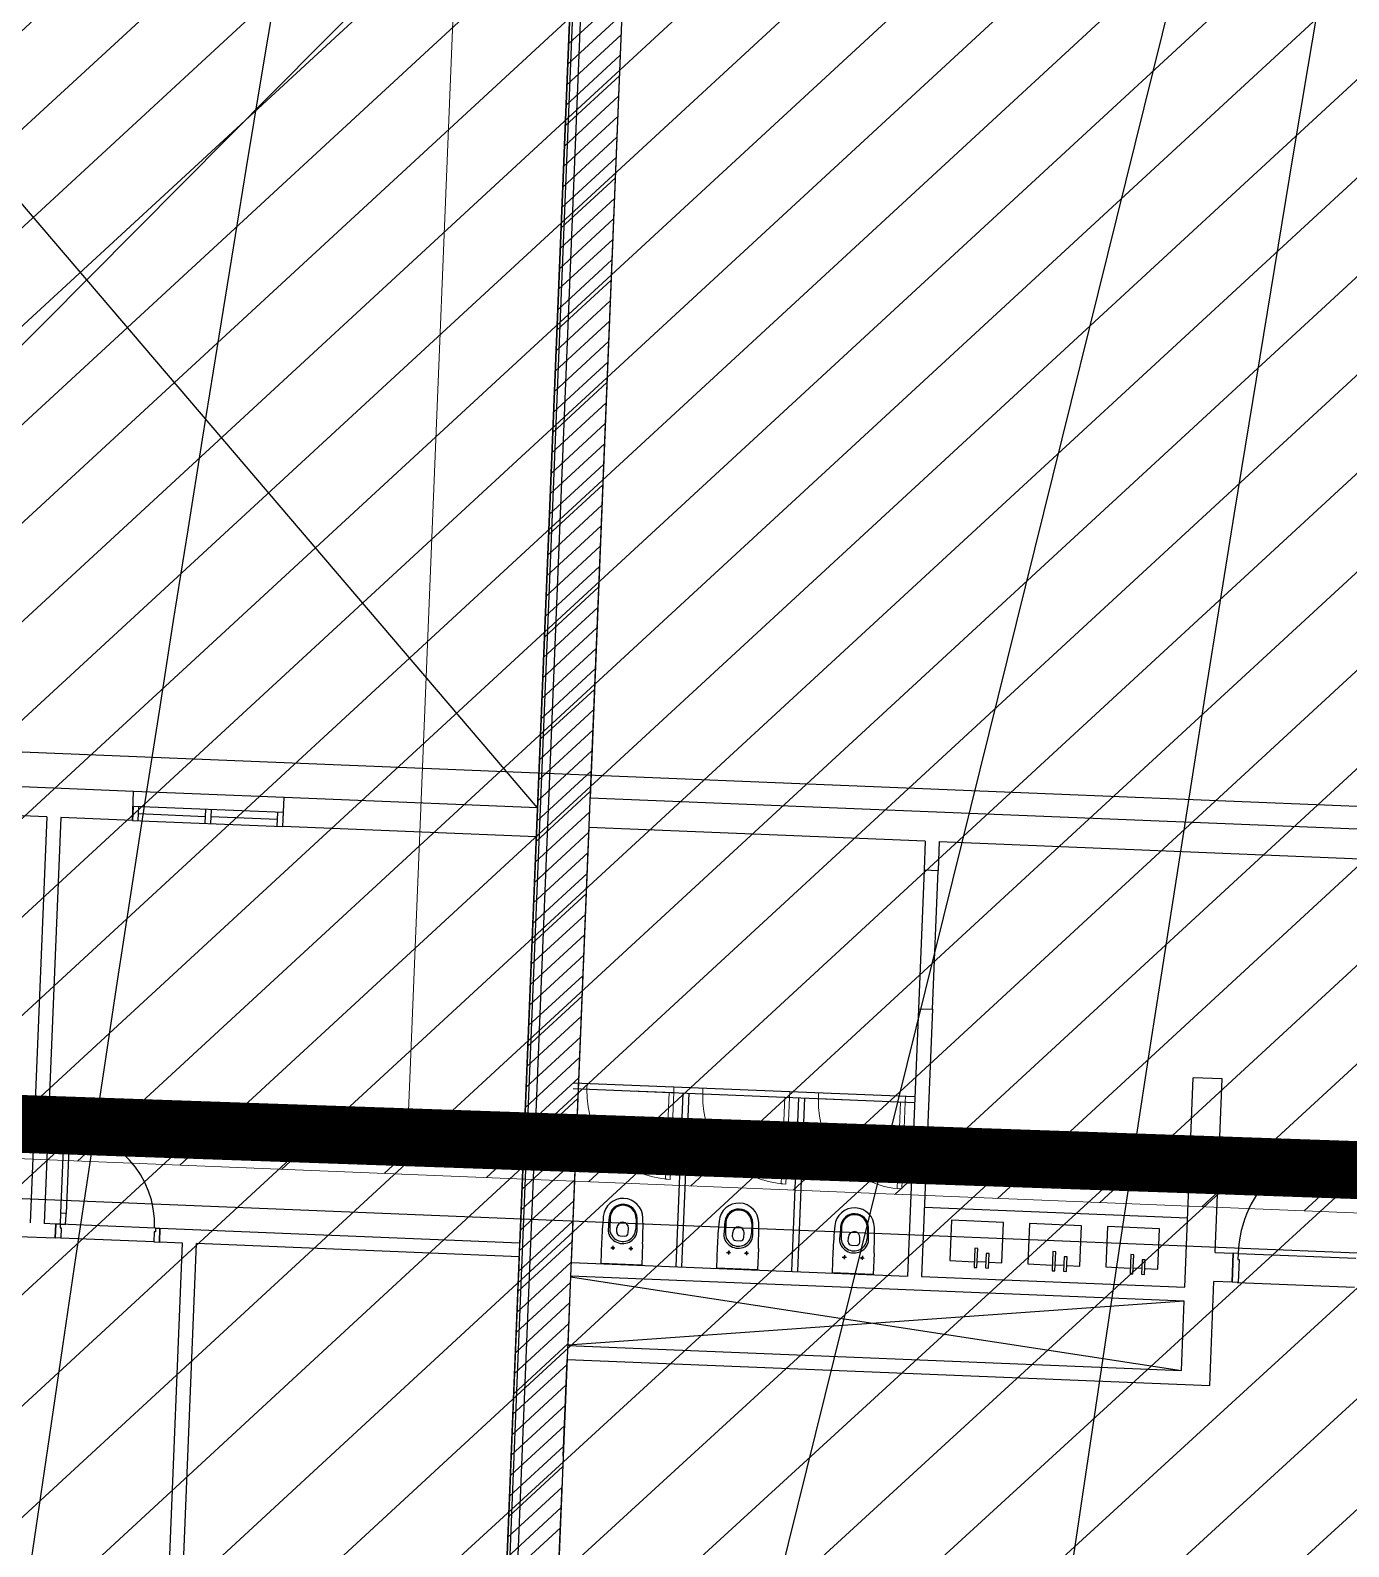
# Model space of a CAD drawing. Extents: x -678889171 to 586587, y -792238163 to 335485.
# Drawn here: x -678744992 to -678733608, y -791956724 to -791943630 of the extents above; entities that cross this region are included whole.
import ezdxf
from ezdxf.enums import TextEntityAlignment as Align

# ---------------------------------------------------------------- set-up
doc = ezdxf.new("R2010")
doc.units = 0
doc.header["$MEASUREMENT"] = 0
for name, color, linetype in [('A-FLOR-PATT', 252, 'Continuous'), ('A-SITE-PATT', 252, 'Continuous'), ('A-WALL', 252, 'Continuous')]:
    doc.layers.add(name, color=color, linetype=linetype)
for name, color, linetype, lineweight in [('BASEMENT3 LAYOUT$0$A-TABL-TEXT', 252, 'Continuous', 30), ('BASEMENT3 LAYOUT$0$HATCH1', 252, 'Continuous', 15), ('BASEMENT3 LAYOUT$0$HATCH2', 252, 'Continuous', 15), ('Ground floor Towers$0$04-Ground Floor$0$000 admin typ - Copy trial 2 - upper$0$A-DOOR-FULL', 252, 'Continuous', 20)]:
    doc.layers.add(name, color=color, linetype=linetype, lineweight=lineweight)
doc.styles.add('Ground floor Towers$0$$Bas01-Rname$0$EN-SC', font='swissc.ttf')
doc.styles.add('Ground floor Towers$0$$Bas01-Rname$0$EN-SCL', font='swisscl.ttf')
doc.styles.add('Ground floor Towers$0$04-Ground Floor$0$V2-lower ground$0$LEVEL  FOR LICENSE LOWER GR$0$$LG- LEVEL$0$AR-SR', font='sarb.shx')

# ---------------------------------------------------------------- blocks, each defined once
blk = doc.blocks.new('A$C61C61320')
at = {"layer": 'BASEMENT3 LAYOUT$0$HATCH2'}
h = blk.add_hatch(dxfattribs=at)
h.set_pattern_fill('ANSI31', color=256, scale=5000, style=0)
h.set_pattern_definition([(45, (1320016.062358054, 343948.7931753235), (-441.9417382415922, 441.9417382415922), [])])
h.paths.add_polyline_path([(11086.00013759569, 20764.88754983409), (-87874.57371154218, 20764.88754983409), (-87874.57371154218, -14411.92520058152), (11086.00013759569, -14411.92520058152)])
h = blk.add_hatch(dxfattribs=at)
h.set_pattern_fill('JIS_WOOD', color=256, scale=1000, style=0)
h.set_pattern_definition([(45, (-845211.5632561638, -471074.8112416068), (-499.9999991609842, 499.9999991609843), [])])
edge = h.paths.add_edge_path()
edge.add_line((-87728.88771757309, -14436.92520058164), (11085.99286301623, -14077.61977391216))
edge.add_line((11085.9928630162, -14077.61977391216), (11086.00013759563, -61296.12011963065))
edge.add_line((11086.00013759569, -61296.12011963065), (-23868.16462742418, -60220.57708285929))
edge.add_line((-23868.16462742421, -60220.57708285929), (-23388.15647815715, -47455.2645226442))
edge.add_arc((-38984.06513334403, -44366.02445463254), 15898.9235792472, 348.7958745272753, 525.9866040010601)
edge.add_line((-54409.82303213701, -40516.12001080933), (-55179.78612954497, -49076.3717473704))
edge.add_line((-55179.78612954495, -49076.3717473704), (-87616.00626249687, -47227.09333388295))
edge.add_line((-87616.00626249681, -47227.09333388295), (-87728.88771757303, -14436.92520058164))
at = {"layer": 'BASEMENT3 LAYOUT$0$A-TABL-TEXT', "const_width": 500}
blk.add_lwpolyline([(-87874.57371154218, -14411.92520058152), (11006.35061529244, -13813.14535745487)], dxfattribs=at)
at = {"layer": 'BASEMENT3 LAYOUT$0$HATCH1'}
blk.add_lwpolyline([(-34954.57419444504, 20764.88754983409), (11086.00013759569, 20764.88754983409), (11086.00013759569, -14077.61977391367), (-34954.57419444504, -14077.61016135014), (-34954.57429169421, 20764.8875468953)], dxfattribs=at)
at = {"layer": 'BASEMENT3 LAYOUT$0$HATCH2'}
blk.add_lwpolyline([(11086.00013759569, 20764.88754983409), (-87874.57371154218, 20764.88754983409), (-87874.57371154218, -14411.92520058152), (11086.00013759569, -14411.92520058152)], close=True, dxfattribs=at)
blk = doc.blocks.new('2')
at = {"layer": 'BASEMENT3 LAYOUT$0$A-TABL-TEXT', "const_width": 500}
blk.add_lwpolyline([(28948.80462125619, 217778.7896551112), (130982.8937054502, 218396.6636916995)], dxfattribs=at)
at = {"layer": 'BASEMENT3 LAYOUT$0$HATCH1'}
blk.add_lwpolyline([(82966.28210714832, 252962.2482544654), (129006.8564391891, 252962.2482544654), (129006.8564391891, 218119.7409307177), (82966.28210714832, 218119.7505432812), (82966.28200989915, 252962.2482515266)], dxfattribs=at)
blk = doc.blocks.new('Ground floor Towers$0$04-Ground Floor$0$000 admin typ - Copy trial 2 - upper$0$$DD-04-LEVEL LG$0$a-up-t3-a$0$WATG_DOORSINGLE_M3')
at = {"layer": 'Ground floor Towers$0$04-Ground Floor$0$000 admin typ - Copy trial 2 - upper$0$A-DOOR-FULL'}
for p, q in [((150.0000000000146, -2.91038304567337e-11), (900, 0)), ((900.0000000000073, -50), (900, 0)), ((150.0000000000146, -50.0000000000291), (150.0000000000146, -2.91038304567337e-11)), ((150.0000000000146, -50.0000000000291), (900.0000000000073, -50))]:
    blk.add_line(p, q, dxfattribs=at)
blk.add_lwpolyline([(150.0000000000146, -50.0000000000291), (150.0000000000218, -800), (190.0000000000146, -800), (190.0000000000146, -50)], close=True, dxfattribs=at)
blk.add_arc((150.0000000000146, -50.0000000000291), 749.9999999999857, 270, 0, dxfattribs=at)
blk = doc.blocks.new('GR')
at = {"layer": 'A-FLOR-PATT'}
for p, q in [((50170, 200055), (65898.1526684232, 276722.6189415882)), ((53965, 225220), (53965, 268350)), ((53891.5995930568, 257097.6238647509), (53891.59959305682, 226806.1981372059)), ((53869.33474691274, 253705.3815454943), (53869.33474690996, 232396.5355519501)), ((54319.33475942932, 253705.3815454943), (54319.33478700568, 236258.7779841805)), ((53869.33479467503, 226805.3815133376), (53869.33479467515, 245310.1052580429)), ((54319.33479467497, 245310.1052580429), (54319.33479467503, 226805.3815133376)), ((53869.33474691046, 236156.2079005374), (45806.68012906856, 244858.8018801451)), ((45806.68012906857, 236195.5061223729), (53641.59954529338, 244756.1981928044)), ((53869.334794675, 242759.1323846807), (54319.334794675, 243209.1323846807)), ((53869.334794675, 242582.3556893845), (54319.33479467453, 243032.355689384)), ((53869.334794675, 242405.5789940874), (54319.334794675, 242855.5789940874)), ((53869.33479467453, 242228.8022987908), (54319.33479467453, 242678.8022987908)), ((53869.334794675, 242052.0256034941), (54319.334794675, 242502.0256034941)), ((53869.334794675, 241875.248908198), (54319.33479467453, 242325.2489081975)), ((53869.334794675, 241698.4722129009), (54319.334794675, 242148.4722129009)), ((53869.33479467453, 241521.6955176042), (54319.33479467453, 241971.6955176042)), ((53869.334794675, 241344.9188223076), (54319.334794675, 241794.9188223076)), ((53869.334794675, 241168.1421270114), (54319.33479467453, 241618.142127011)), ((53869.334794675, 240991.3654317143), (54319.334794675, 241441.3654317143)), ((53869.33479467453, 240814.5887364177), (54319.33479467453, 241264.5887364177)), ((53869.334794675, 240637.8120411211), (54319.334794675, 241087.8120411211)), ((53869.334794675, 240461.0353458249), (54319.33479467453, 240911.0353458244)), ((53869.334794675, 240284.2586505278), (54319.334794675, 240734.2586505278)), ((53869.33479467453, 240107.4819552312), (54319.33479467453, 240557.4819552312)), ((53869.334794675, 239930.7052599345), (54319.334794675, 240380.7052599345)), ((53869.334794675, 239753.9285646384), (54319.33479467453, 240203.9285646379)), ((53869.334794675, 239577.1518693413), (54319.334794675, 240027.1518693413)), ((53869.33479467453, 239400.3751740446), (54319.33479467453, 239850.3751740446)), ((53869.334794675, 239223.598478748), (54319.334794675, 239673.598478748)), ((53869.334794675, 239046.8217834518), (54319.33479467453, 239496.8217834514)), ((53869.334794675, 238870.0450881547), (54319.334794675, 239320.0450881547)), ((53869.33479467453, 238693.2683928581), (54319.33479467453, 239143.2683928581)), ((53869.334794675, 238516.4916975615), (54319.334794675, 238966.4916975615)), ((53869.334794675, 238339.7150022653), (54319.33479467453, 238789.7150022648)), ((53869.334794675, 238162.9383069682), (54319.334794675, 238612.9383069682)), ((53869.33479467453, 237986.1616116716), (54319.33479467453, 238436.1616116716)), ((53869.334794675, 237809.3849163749), (54319.334794675, 238259.3849163749)), ((53869.334794675, 237632.6082210788), (54319.33479467453, 238082.6082210783)), ((53869.334794675, 237455.8315257817), (54319.334794675, 237905.8315257817)), ((53869.33479467453, 237279.054830485), (54319.33479467453, 237729.054830485)), ((53869.334794675, 237102.2781351884), (54319.334794675, 237552.2781351884)), ((53869.334794675, 236925.5014398922), (54319.33479467453, 237375.5014398918)), ((53869.334794675, 236748.7247445951), (54319.334794675, 237198.7247445951)), ((53869.33479467453, 236571.9480492985), (54319.33479467453, 237021.9480492985)), ((53869.334794675, 236395.1713540019), (54319.334794675, 236845.1713540019)), ((53869.334794675, 236218.3946587057), (54319.33479467453, 236668.3946587052)), ((53869.334794675, 236041.6179634086), (54319.334794675, 236491.6179634086)), ((58315, 236455), (-2250.000000000029, 236455)), ((106690.0000000001, 236455), (58315, 236455)), ((53869.33479467453, 235864.841268112), (54319.33479467453, 236314.841268112)), ((62694.55217839773, 236258.7779841803), (54319.33478700568, 236258.7779841805)), ((50379.07781717762, 236156.2079005374), (49139.07781717774, 236156.2079005374)), ((51679.07781717768, 236156.2079005378), (50379.07781717768, 236156.2078951449)), ((50379.07781717768, 235906.2078951443), (50379.07781717763, 236156.2079005381)), ((53869.33474691045, 236156.2079005374), (51679.07781717763, 236156.2079005374)), ((51679.07781717768, 235906.2078951446), (51679.07781717763, 236156.2079005384)), ((53869.334794675, 235688.0645728153), (54319.334794675, 236138.0645728153)), ((51679.07781717763, 236026.207895144), (50379.07781717765, 236026.2078951443)), ((50379.07781717765, 236026.2078951443), (50379.07781717765, 235906.2078951443)), ((50429.07781717763, 235906.2078951443), (50429.07781717763, 236026.207895144)), ((50429.07781717763, 235966.3269411741), (51004.07781717763, 235966.3269411741)), ((51004.07781717763, 236026.2078951442), (51004.07781717763, 235906.2078951441)), ((51054.07781717763, 236026.2078951442), (51054.07781717763, 235906.2078951441)), ((51054.07781717763, 235966.3269411741), (51629.07781717763, 235966.3269411742)), ((51629.07781717763, 235906.4459872043), (51629.07781717763, 236026.207895144)), ((51679.07781717763, 235906.207895144), (51679.07781717763, 236026.207895144)), ((54319.33478740491, 236006.2014328114), (54319.33479334728, 232246.6646814799)), ((57226.59956900119, 236006.2014328112), (54319.33478740491, 236006.2014328114)), ((57226.59956900119, 236006.2014328498), (57226.59956900131, 235756.8200706118)), ((57346.59956900119, 236006.2014328498), (57346.59956900131, 235756.8200706118)), ((57346.59956900119, 236006.2014328498), (61128.81698157908, 236006.2014328523)), ((49639.07781717768, 235906.2079005374), (49139.07781717769, 235906.2079005374)), ((49639.07781717768, 235906.2079005374), (49639.07777421843, 232396.535553419)), ((50379.07781717768, 235906.2079005374), (49759.07781717768, 235906.2079005374)), ((49759.07781717768, 235906.2079005374), (49759.07781717768, 232396.5355519501)), ((50379.07781717765, 235906.2078951443), (51679.07781717763, 235906.207895144)), ((53869.33474691041, 235906.2079005375), (51679.07781717768, 235906.2079005374)), ((53869.334794675, 235511.2878775191), (54319.33479467453, 235961.2878775187)), ((53869.334794675, 235334.511182222), (54319.334794675, 235784.511182222)), ((57226.59956900128, 235756.8200706118), (57346.59956900128, 235756.8200706118)), ((57226.59956900128, 235756.8200706118), (57226.59956900128, 234556.8200706119)), ((57346.59956900131, 234556.8200706119), (57346.59956900131, 235756.8200706118)), ((53869.33479467453, 235157.7344869254), (54319.33479467453, 235607.7344869254)), ((53869.334794675, 234980.9577916288), (54319.334794675, 235430.9577916288)), ((53869.334794675, 234804.1810963326), (54319.33479467453, 235254.1810963321)), ((53869.334794675, 234627.4044010355), (54319.334794675, 235077.4044010355)), ((53869.33479467453, 234450.6277057389), (54319.33479467453, 234900.6277057389)), ((53869.334794675, 234273.8510104422), (54319.334794675, 234723.8510104422)), ((53869.334794675, 234097.0743151461), (54319.33479467453, 234547.0743151456)), ((57226.59956900128, 234556.8200706119), (57346.59956900128, 234556.8200706119)), ((57226.59956900131, 234556.8200706119), (57226.59956900131, 232246.6646815184)), ((57346.59956900131, 234556.8200706119), (57346.59956900131, 232246.6646815184)), ((53869.334794675, 233920.297619849), (54319.334794675, 234370.297619849)), ((53869.33479467453, 233743.5209245523), (54319.33479467453, 234193.5209245523)), ((53869.334794675, 233566.7442292557), (54319.334794675, 234016.7442292557)), ((59871.66945851601, 234056.8200706119), (59621.66945851601, 234056.8200706119)), ((59621.66945851593, 232246.6646814752), (59621.66945851601, 234056.8200706119)), ((59871.66945851584, 232556.8200706119), (59871.66945851601, 234056.8200706119)), ((53869.334794675, 233389.9675339595), (54319.33479467453, 233839.9675339591)), ((54276.59956907404, 233796.6646814801), (57226.59956900131, 233796.6646815186)), ((54276.59956907404, 233746.6646814799), (57226.59956900131, 233746.6646815184)), ((55226.59956900093, 232246.6646815184), (55226.59956900093, 233746.6646815184)), ((55276.5995690011, 232246.6646815184), (55276.5995690011, 233746.6646815184)), ((56226.5995690011, 232246.6646815184), (56226.5995690011, 233746.6646815184)), ((56276.59956900128, 232246.6646815184), (56276.59956900128, 233746.6646815184)), ((53869.334794675, 233213.1908386624), (54319.334794675, 233663.1908386624)), ((53869.33479467453, 233036.4141433658), (54319.33479467453, 233486.4141433658)), ((53869.334794675, 232859.6374480692), (54319.334794675, 233309.6374480692)), ((49896.67632683623, 233211.2859030928), (49944.0447374034, 233211.3031251158)), ((49896.7107708822, 233116.5490819581), (49896.67632683623, 233211.2859030928)), ((49944.07918144937, 233116.5663039811), (49896.7107708822, 233116.5490819581)), ((49896.7107708822, 233116.5490819581), (49896.93810158584, 232491.28606247)), ((49944.0447374034, 233211.3031251158), (49944.07470372343, 233128.8820907288)), ((49944.07470372343, 233128.8820907288), (49944.0447374034, 233211.3031251158)), ((49944.0447374034, 233211.3031251158), (49944.07918144937, 233116.5663039811)), ((49944.07918144937, 233116.5663039811), (49944.30651215301, 232491.303284493)), ((53869.334794675, 232682.860752773), (54319.33479467453, 233132.8607527725)), ((53869.334794675, 232506.0840574759), (54319.334794675, 232956.0840574759)), ((57346.59956900131, 232846.6646815184), (59621.66945851593, 232846.6646814752)), ((53869.33479467453, 232329.3073621793), (54319.33479467453, 232779.3073621793)), ((57585.29566629608, 232743.8860364657), (57584.65632896037, 232393.8866203979)), ((58035.29491552605, 232743.0640313198), (57585.29566629608, 232743.8860364657)), ((58034.65557819034, 232393.064615252), (58035.29491552605, 232743.0640313198)), ((58259.13488914362, 232742.4947935434), (58258.49555180792, 232392.4953774757)), ((58709.13413837359, 232741.6727883975), (58259.13488914362, 232742.4947935434)), ((58708.49480103789, 232391.6733723297), (58709.13413837359, 232741.6727883975)), ((58932.97411199116, 232743.8860364657), (58932.33477465546, 232393.8866203979)), ((59382.97336122113, 232743.0640313198), (58932.97411199116, 232743.8860364657)), ((59382.33402388543, 232393.064615252), (59382.97336122113, 232743.0640313198)), ((-2250.000000000029, 232605), (106690.0000000001, 232605)), ((53869.334794675, 232152.5306668826), (54319.334794675, 232602.5306668826)), ((54639.81234901684, 232645.7694335248), (54639.3335913238, 232557.272023532)), ((54701.99956900093, 232522.0141461177), (54701.99956900093, 232561.1002299299)), ((54801.19956900093, 232522.0141461177), (54801.19956900093, 232561.1002299299)), ((54863.38678898502, 232645.7694335248), (54863.86554667806, 232557.272023532)), ((55639.81234901702, 232645.7694335641), (55639.33359132397, 232557.2720235713)), ((55701.99956900111, 232522.0141461571), (55701.99956900111, 232561.1002299692)), ((55801.1995690011, 232522.0141461571), (55801.1995690011, 232561.1002299692)), ((55863.38678898519, 232645.7694335641), (55863.86554667824, 232557.2720235713)), ((56639.81234901722, 232645.7694335641), (56639.33359132418, 232557.2720235713)), ((56701.99956900131, 232522.0141461571), (56701.99956900131, 232561.1002299692)), ((56801.19956900131, 232522.0141461571), (56801.19956900131, 232561.1002299692)), ((56863.38678898539, 232645.7694335641), (56863.86554667844, 232557.2720235713)), ((60070.87215402763, 232556.8085499952), (61086.6614594963, 232557.0304793119)), ((49944.30651215301, 232491.303284493), (49896.93810158584, 232491.28606247)), ((49896.93810158584, 232491.28606247), (49896.97254563181, 232396.5492413355)), ((49944.31098987896, 232478.9874977458), (49944.30651215301, 232491.303284493)), ((49944.34095619898, 232396.5664633585), (49944.31098987896, 232478.9874977458)), ((54574.09956900093, 232430.907826259), (54574.09956900092, 232246.6646814585)), ((54731.99956900093, 232492.0141461177), (54771.19956900093, 232492.0141461177)), ((54929.09956900093, 232430.907826259), (54929.09956900092, 232246.6646814585)), ((55574.0995690011, 232430.9078262983), (55574.0995690011, 232246.6646814979)), ((55731.99956900111, 232492.0141461571), (55771.1995690011, 232492.0141461571)), ((55929.0995690011, 232430.9078262983), (55929.0995690011, 232246.6646814979)), ((56574.09956900131, 232430.9078262983), (56574.0995690013, 232246.6646814979)), ((56731.99956900131, 232492.0141461571), (56771.19956900131, 232492.0141461571)), ((56929.09956900131, 232430.9078262983), (56929.0995690013, 232246.6646814979)), ((57797.36741443233, 232509.4982243011), (57797.06464042464, 232343.4985004914)), ((57822.36737292365, 232509.4526258057), (57797.36741443233, 232509.4982243011)), ((57822.06459891588, 232343.4529019964), (57822.36737292365, 232509.4526258057)), ((57897.29429050214, 232469.3158968558), (57897.06447408629, 232343.3161065108)), ((57922.29424899337, 232469.2702983601), (57897.29429050214, 232469.3158968558)), ((57922.06443257775, 232343.2705080154), (57922.29424899337, 232469.2702983601)), ((58471.20663727987, 232508.1069813789), (58470.90386327218, 232342.1072575691)), ((58496.20659577119, 232508.0613828834), (58471.20663727987, 232508.1069813789)), ((58495.90382176342, 232342.0616590741), (58496.20659577119, 232508.0613828834)), ((58571.13351334968, 232467.9246539335), (58570.90369693383, 232341.9248635885)), ((58596.13347184091, 232467.8790554379), (58571.13351334968, 232467.9246539335)), ((58595.9036554253, 232341.8792650931), (58596.13347184091, 232467.8790554379)), ((59145.04586012741, 232509.4982243011), (59144.74308611972, 232343.4985004914)), ((59170.04581861873, 232509.4526258057), (59145.04586012741, 232509.4982243011)), ((59169.74304461096, 232343.4529019964), (59170.04581861873, 232509.4526258057)), ((59244.97273619723, 232469.3158968558), (59244.74291978138, 232343.3161065108)), ((59269.97269468845, 232469.2702983601), (59244.97273619723, 232469.3158968558)), ((59269.74287827284, 232343.2705080154), (59269.97269468845, 232469.2702983601)), ((59871.66945851593, 232556.8200706119), (60028.81661890859, 232556.8200706118)), ((60070.87215402763, 232556.8085499952), (60028.76689824014, 232556.8001753229)), ((60028.81662286463, 232306.8001802677), (60028.76689824014, 232556.8001753229)), ((60028.76689824014, 232556.8001753229), (60028.81662286463, 232306.8001802677)), ((60028.7669378017, 232556.6012719097), (60028.81662286463, 232306.8001802677)), ((60028.81661890859, 232556.8200706118), (60028.81661890856, 232306.8200706118)), ((60070.87215402763, 232556.8085499952), (60070.88262236805, 232504.1769802609)), ((60070.88262236805, 232504.1769802609), (60081.40893631498, 232504.179073929)), ((60081.40893631498, 232504.179073929), (60081.44819259905, 232306.8106486081)), ((49859.07781717768, 232396.535463717), (49759.07781717769, 232396.5354610388)), ((49896.97254563181, 232396.5492413355), (49859.07781717775, 232396.5354637171)), ((49859.07781717769, 232396.535463717), (49859.07781717769, 232276.5355622348)), ((49859.12144630949, 232276.5354716484), (49859.07781717775, 232396.5354637171)), ((50721.1828895025, 232396.8489045356), (49896.97254563181, 232396.5492413355)), ((49896.97254563181, 232396.5492413355), (49944.34095619898, 232396.5664633585)), ((49896.97254563181, 232396.5492413355), (49896.98431401327, 232364.180829777)), ((49896.98431401327, 232364.180829777), (49906.45799612685, 232364.1842741816)), ((49906.45799612685, 232364.1842741816), (49906.48985687713, 232276.5526936714)), ((50721.19465788396, 232364.4804929772), (50711.72097577038, 232364.4770485726)), ((50711.72097577038, 232364.4770485726), (50711.75283652067, 232276.8454680624)), ((50721.1828895025, 232396.8489045356), (50759.07761795609, 232396.8626821541)), ((50721.1828895025, 232396.8489045356), (50721.19465788396, 232364.4804929772)), ((50759.12124708784, 232276.8626900854), (50759.07761795609, 232396.8626821541)), ((50759.07761795609, 232396.8626821541), (50759.12124708784, 232276.8626900854)), ((50759.07768304099, 232396.6836690906), (50759.12124708784, 232276.8626900854)), ((50759.12124708784, 232396.8626440381), (50759.12124708784, 232276.8626900853)), ((50759.12124708784, 232396.5355519502), (53869.33474690996, 232396.5355519501)), ((53869.334794675, 231975.7539715865), (54319.33479467453, 232425.753971586)), ((54656.59956900093, 232386.6646814585), (54691.59956900093, 232386.6646814585)), ((54674.09956900093, 232404.1646814585), (54674.09956900093, 232369.1646814585)), ((54811.59956900093, 232386.6646814585), (54846.59956900093, 232386.6646814585)), ((54829.09956900093, 232404.1646814585), (54829.09956900093, 232369.1646814585)), ((55656.5995690011, 232386.6646814979), (55691.5995690011, 232386.6646814979)), ((55674.0995690011, 232404.1646814979), (55674.0995690011, 232369.1646814979)), ((55811.5995690011, 232386.6646814979), (55846.5995690011, 232386.6646814979)), ((55829.0995690011, 232404.1646814979), (55829.0995690011, 232369.1646814978)), ((56656.59956900131, 232386.6646814979), (56691.59956900131, 232386.6646814979)), ((56674.09956900131, 232404.1646814979), (56674.09956900131, 232369.1646814979)), ((56811.59956900131, 232386.6646814979), (56846.59956900131, 232386.6646814979)), ((56829.09956900131, 232404.1646814979), (56829.09956900131, 232369.1646814978)), ((57584.65632896037, 232393.8866203979), (57797.1558922433, 232393.4984514514)), ((57797.06464042464, 232343.4985004914), (57822.06459891588, 232343.4529019964)), ((57897.15567051488, 232393.3157152835), (57822.15579534433, 232393.452510769)), ((57897.06447408629, 232343.3161065108), (57922.06443257775, 232343.2705080154)), ((57922.15568377215, 232393.2701166885), (58034.65557819034, 232393.064615252)), ((58258.49555180792, 232392.4953774757), (58470.99511509085, 232392.1072085291)), ((58470.90386327218, 232342.1072575691), (58495.90382176342, 232342.0616590741)), ((58570.99489336242, 232391.9244723612), (58495.99501819188, 232392.0612678468)), ((58570.90369693383, 232341.9248635885), (58595.9036554253, 232341.8792650931)), ((58595.99490661969, 232391.8788737662), (58708.49480103789, 232391.6733723297)), ((58932.33477465546, 232393.8866203979), (59144.83433793839, 232393.4984514514)), ((59144.74308611972, 232343.4985004914), (59169.74304461096, 232343.4529019964)), ((59244.83411620996, 232393.3157152835), (59169.83424103942, 232393.452510769)), ((59244.74291978138, 232343.3161065108), (59269.74287827284, 232343.2705080154)), ((59269.83412946724, 232393.2701166885), (59382.33402388543, 232393.064615252)), ((60028.81661890856, 232306.8200706118), (59871.66945851593, 232306.8200706118)), ((59871.66945851593, 231406.6646814749), (59871.66945851593, 232306.8200706118)), ((60081.44819259905, 232306.8106486081), (60028.81662286463, 232306.8001802677)), ((60070.9218786523, 232306.8085549403), (61086.711184121, 232307.030484257)), ((49539.07777421841, 232276.5355622348), (49859.07781717769, 232276.5355676566)), ((49906.48985687713, 232276.5526936714), (49859.12144630949, 232276.5354716484)), ((50711.75283652067, 232276.8454680624), (49906.48985687713, 232276.5526936714)), ((50711.75283652067, 232276.8454680624), (50759.12124708784, 232276.8626900854)), ((50959.12124708785, 232276.862688391), (50759.12124708784, 232276.8626900853)), ((50959.12124708789, 228176.8496322421), (50959.12124708781, 232276.862688391)), ((53869.33474690995, 232276.5043224661), (51079.12124708784, 232276.8626863578)), ((51079.12124708789, 228176.8484309056), (51079.1212470878, 232276.8626863578)), ((53869.33474690995, 232276.5043224661), (53869.33474690926, 227056.8204976391)), ((53869.334794675, 231798.9772762894), (54319.334794675, 232248.9772762894)), ((54319.33479334728, 232246.6646814799), (57226.59956900131, 232246.6646814773)), ((54929.09956900093, 232246.6646814585), (54574.09956900093, 232246.6646814585)), ((55929.0995690011, 232246.6646814979), (55574.0995690011, 232246.6646814979)), ((56929.09956900131, 232246.6646814979), (56574.09956900131, 232246.6646814979)), ((57346.59956900131, 232246.6646814772), (59621.66945851593, 232246.6646814752)), ((53869.334794675, 231622.2005809932), (54319.33479467453, 232072.2005809927)), ((59621.66945851593, 232126.6646814752), (54319.33479353695, 232126.6646814799)), ((54319.33479353695, 232126.6646814799), (54319.33479448533, 231526.6646814799)), ((59621.66945851593, 232126.6646814752), (54319.334794675, 231531.461837716)), ((54319.334794675, 232121.867527913), (59621.66945851593, 231526.6646814752)), ((59621.66945851593, 231526.6646814752), (59621.66945851593, 232126.6646814752)), ((53869.334794675, 231445.4238856961), (54319.334794675, 231895.4238856961)), ((53869.334794675, 231268.6471903999), (54319.33479467453, 231718.6471903995)), ((53869.334794675, 231091.8704951028), (54319.334794675, 231541.8704951028)), ((54319.33479448533, 231526.6646814799), (59621.66945851593, 231526.6646814752)), ((54319.33479599484, 230571.6429590369), (54319.334794675, 231406.6646814799)), ((54319.334794675, 231406.6646814799), (59871.66945851593, 231406.6646814749)), ((53869.334794675, 230915.0937998067), (54319.33479467453, 231365.0937998062)), ((53869.334794675, 230738.3171045096), (54319.334794675, 231188.3171045096)), ((53869.334794675, 230561.5404092134), (54319.33479467453, 231011.5404092129)), ((53869.334794675, 230384.7637139163), (54319.334794675, 230834.7637139163)), ((53869.334794675, 230207.9870186201), (54319.33479467453, 230657.9870186197)), ((53869.334794675, 230031.210323323), (54319.334794675, 230481.210323323)), ((53869.334794675, 229854.4336280269), (54319.33479467453, 230304.4336280264)), ((54319.33480194682, 226806.0036511518), (54319.33479638999, 230321.6429590369)), ((54319.33479467503, 226807.2397949878), (54319.33479467503, 230321.6429590369)), ((54319.33480194682, 226806.0036511518), (54319.33479638999, 230307.2397729227)), ((53869.334794675, 229677.6569327298), (54319.334794675, 230127.6569327298)), ((53869.334794675, 229500.8802374336), (54319.33479467453, 229950.8802374331))]:
    blk.add_line(p, q, dxfattribs=at)
for centre in [(54674.09956900093, 232386.6646814585), (54829.09956900093, 232386.6646814585), (55674.0995690011, 232386.6646814979), (55829.0995690011, 232386.6646814979), (56674.09956900131, 232386.6646814979), (56829.09956900131, 232386.6646814979)]:
    blk.add_circle(centre, 7.5, dxfattribs=at)
for centre, radius, start, end in [((687279.656740699, 163488.6097753342), 649022.5456272444, 169.8809308091749, 188.016783999427), ((687279.656740699, 163488.6097753342), 640922.5456272444, 169.8809308091749, 188.016783999427), ((687279.656740699, 163488.6097753342), 632022.5456272444, 169.8809308091749, 188.016783999427), ((687279.656740699, 163488.6097753342), 623072.5456272444, 169.8809308091749, 188.016783999427), ((61068.91301060002, 232564.3779920811), 998.0694139264465, 88.99369003764434, 180.4333982871202), ((49896.97254563181, 232396.5492413355), 814.7367156066392, 0.02083137706691346, 90.0208313770663), ((54751.59956900093, 232645.1646814585), 171.5000000000001, 3.208157377632671, 176.7918426223673), ((54751.59956900093, 232645.1646814585), 120.5, 3.208157377316507, 176.7918426226835), ((54751.59956900093, 232645.1646814585), 111.7888557810301, 0.3099585346367201, 179.6900414653633), ((55751.5995690011, 232645.1646814979), 171.5000000000001, 3.208157377632671, 176.7918426223673), ((55751.5995690011, 232645.1646814979), 120.5, 3.208157377316507, 176.7918426226835), ((55751.5995690011, 232645.1646814979), 111.7888557810301, 0.3099585346367201, 179.6900414653633), ((56751.59956900131, 232645.1646814979), 171.5000000000001, 3.208157377632671, 176.7918426223673), ((56751.59956900131, 232645.1646814979), 120.5, 3.208157377316507, 176.7918426226835), ((56751.59956900131, 232645.1646814979), 111.7888557810301, 0.3099585346367201, 179.6900414653633), ((58574.09956900103, 232430.907826259), 4000.000000000102, 176.7918426223655, 180), ((58574.09956900092, 232430.907826259), 3949, 176.7918426226835, 178.3756779593718), ((54751.59956900093, 232556.6646814585), 112.2676204798005, 179.6900414653633, 0.3099585346367201), ((54751.59956900093, 232561.1002299299), 49.59999999999997, 0, 180), ((50929.09956900092, 232430.907826259), 3949, 1.624322040628232, 3.208157377316507), ((50929.09956900079, 232430.907826259), 4000.000000000138, 0, 3.208157377634502), ((59574.09956900121, 232430.9078262983), 4000.000000000102, 176.7918426223655, 180), ((59574.0995690011, 232430.9078262983), 3949, 176.7918426226835, 178.3756779593718), ((55751.5995690011, 232556.6646814979), 112.2676204798005, 179.6900414653633, 0.3099585346367201), ((55751.5995690011, 232561.1002299692), 49.59999999999997, 0, 180), ((51929.0995690011, 232430.9078262983), 3949, 1.624322040628232, 3.208157377316507), ((51929.09956900097, 232430.9078262983), 4000.000000000138, 0, 3.208157377634502), ((60574.09956900141, 232430.9078262983), 4000.000000000102, 176.7918426223655, 180), ((60574.0995690013, 232430.9078262983), 3949, 176.7918426226835, 178.3756779593718), ((56751.59956900131, 232556.6646814979), 112.2676204798005, 179.6900414653633, 0.3099585346367201), ((56751.59956900131, 232561.1002299692), 49.59999999999997, 0, 180), ((52929.0995690013, 232430.9078262983), 3949, 1.624322040628232, 3.208157377316507), ((52929.09956900117, 232430.9078262983), 4000.000000000138, 0, 3.208157377634502), ((54726.64620401584, 232540.0114662758), 100, 178.3756779593718, 213.7180968910838), ((54751.59956900093, 232556.6646814585), 130, 213.7180968910838, 326.2819031089161), ((54731.99956900093, 232522.0141461177), 30, 180, 270), ((54771.19956900093, 232522.0141461177), 30, 270, 0), ((54776.55293398601, 232540.0114662758), 100, 326.2819031089161, 1.624322040628232), ((55726.64620401602, 232540.0114663152), 100, 178.3756779593718, 213.7180968910838), ((55751.5995690011, 232556.6646814979), 130, 213.7180968910838, 326.2819031089161), ((55731.99956900111, 232522.0141461571), 30, 180, 270), ((55771.1995690011, 232522.0141461571), 30, 270, 0), ((55776.55293398619, 232540.0114663152), 100, 326.2819031089161, 1.624322040628232), ((56726.64620401622, 232540.0114663152), 100, 178.3756779593718, 213.7180968910838), ((56751.59956900131, 232556.6646814979), 130, 213.7180968910838, 326.2819031089161), ((56731.99956900131, 232522.0141461571), 30, 180, 270), ((56771.19956900131, 232522.0141461571), 30, 270, 0), ((56776.55293398639, 232540.0114663152), 100, 326.2819031089161, 1.624322040628232)]:
    blk.add_arc(centre, radius, start, end, dxfattribs=at)
at = {"layer": 'A-FLOR-PATT', "xscale": -1}
for p in [(55294.73231328464, 233796.664681432), (56294.73231328481, 233796.664681432), (57294.73231328499, 233796.664681432)]:
    blk.add_blockref('Ground floor Towers$0$04-Ground Floor$0$000 admin typ - Copy trial 2 - upper$0$$DD-04-LEVEL LG$0$a-up-t3-a$0$WATG_DOORSINGLE_M3', p, dxfattribs=at)
at = {"layer": 'A-FLOR-PATT', "style": 'Ground floor Towers$0$04-Ground Floor$0$V2-lower ground$0$LEVEL  FOR LICENSE LOWER GR$0$$LG- LEVEL$0$AR-SR', "flags": 12}
for tag, p in [('L', (30296.07288644527, 72859.53473235783)), ('P', (30237.50458115668, 72203.99769414036))]:
    blk.add_attdef(tag, text='', height=500, dxfattribs=at).set_placement(p, align=Align.RIGHT)
at = {"layer": 'A-FLOR-PATT'}
for tag, p, height, style in [('N', (85492.25876324323, 56633.4995742733), 250, 'Ground floor Towers$0$$Bas01-Rname$0$EN-SC'), ('N', (89389.48149106537, 56633.4995742733), 250, 'Ground floor Towers$0$$Bas01-Rname$0$EN-SC'), ('N', (94597.61363499537, 56633.4995742733), 250, 'Ground floor Towers$0$$Bas01-Rname$0$EN-SC'), ('AN', (85922.66280553787, 56313.08159666645), 200, 'Ground floor Towers$0$$Bas01-Rname$0$EN-SCL'), ('AN', (89819.88553336001, 56313.08159666645), 200, 'Ground floor Towers$0$$Bas01-Rname$0$EN-SCL'), ('AN', (95028.01767729002, 56313.08159666645), 200, 'Ground floor Towers$0$$Bas01-Rname$0$EN-SCL'), ('SN', (85299.47460008037, 56025.08594095582), 200, 'Ground floor Towers$0$$Bas01-Rname$0$EN-SCL'), ('F', (85927.04975899268, 56008.67972904726), 200, 'Ground floor Towers$0$$Bas01-Rname$0$EN-SCL'), ('SN', (89196.69732790251, 56025.08594095582), 200, 'Ground floor Towers$0$$Bas01-Rname$0$EN-SCL'), ('F', (89824.27248681482, 56008.67972904726), 200, 'Ground floor Towers$0$$Bas01-Rname$0$EN-SCL'), ('SN', (94404.82947183252, 56025.08594095582), 200, 'Ground floor Towers$0$$Bas01-Rname$0$EN-SCL'), ('F', (95032.40463074483, 56008.67972904726), 200, 'Ground floor Towers$0$$Bas01-Rname$0$EN-SCL')]:
    blk.add_attdef(tag, p, '', height=height, dxfattribs=dict(at, style=style))
at = {"layer": 'A-FLOR-PATT', "style": 'Ground floor Towers$0$$Bas01-Rname$0$EN-SCL', "width": 0.8}
for p in [(85305.16036184286, 56295.1433535593), (89202.383089665, 56295.1433535593), (94410.51523359501, 56295.1433535593)]:
    blk.add_attdef('FN', p, '', height=250, dxfattribs=at)

msp = doc.modelspace()

# ---------------------------------------------------------------- block references
at = {"layer": 'A-SITE-PATT', "rotation": 357.6731745000001}
for name, p in [('2', (-678833487.1858103, -792167746.3685482, -212772)), ('A$C61C61320', (-678706236.4347705, -791940527.995869, -212772))]:
    msp.add_blockref(name, p, dxfattribs=at)

# ---------------------------------------------------------------- next in the draw order: block references
at = {"layer": 'A-WALL', "rotation": 357.6731745000001}
msp.add_blockref('GR', (-678804025.0995113, -792184118.4910543, -212772), dxfattribs=at)

doc.saveas('drawing.dxf')
